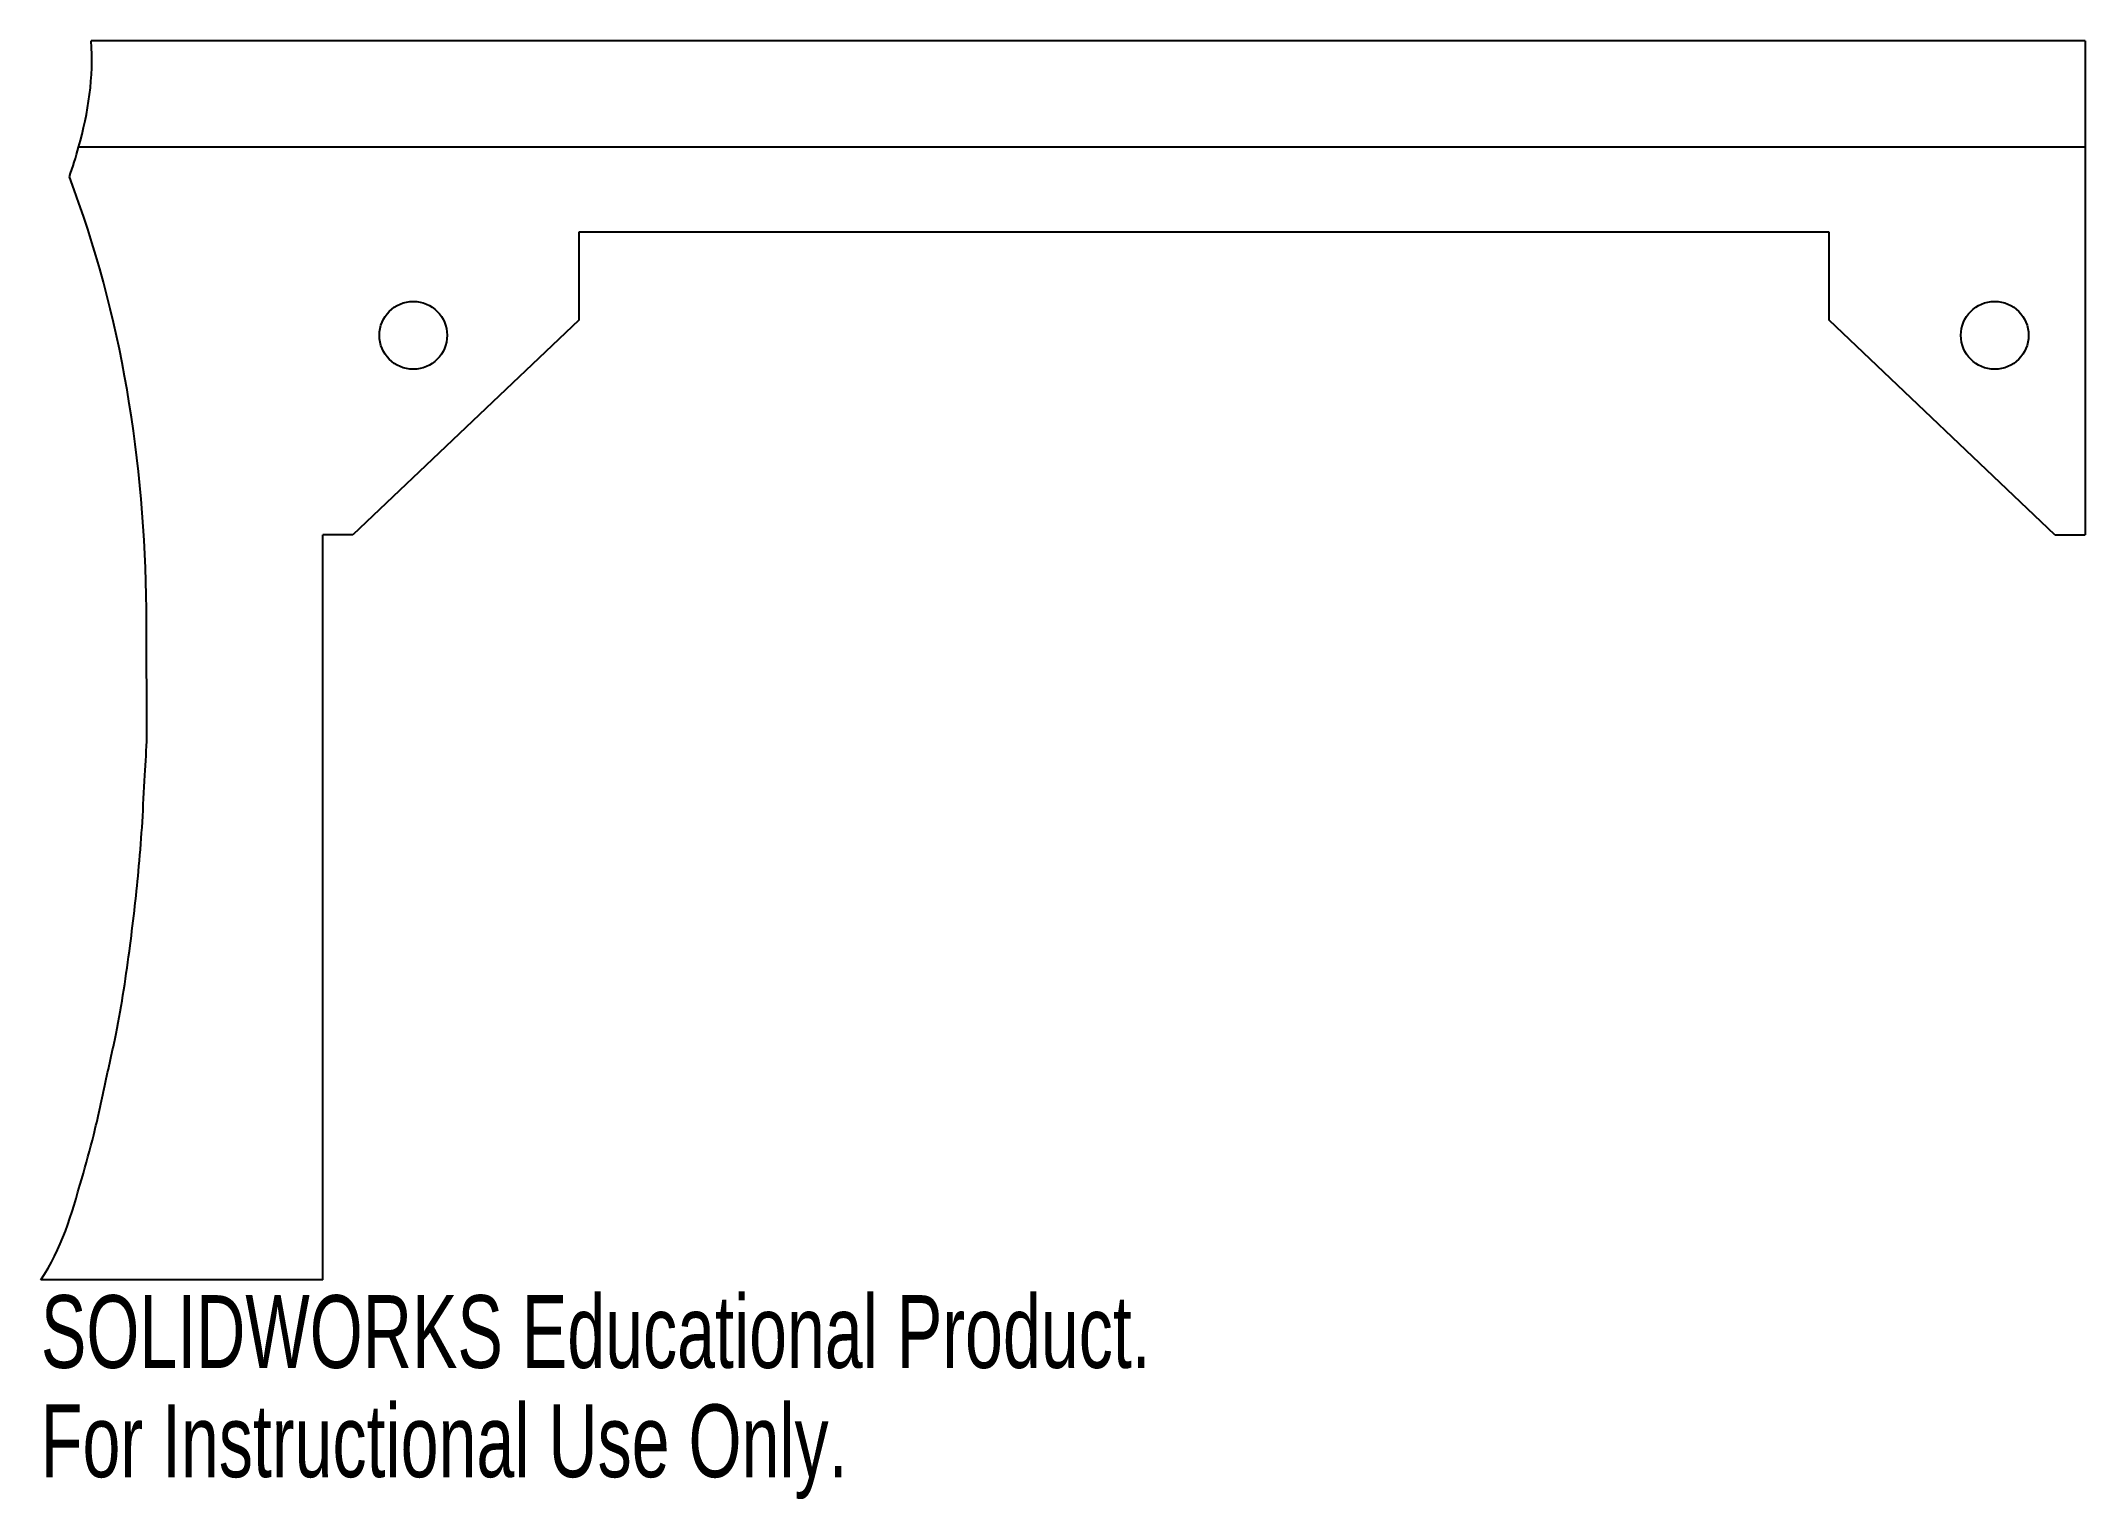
# Model space of a CAD drawing. Header units: inches. Extents: x -5.4 to -0.06, y 15.76 to 19.57.
import ezdxf

# ---------------------------------------------------------------- set-up
doc = ezdxf.new("R2010")
doc.units = ezdxf.units.IN
doc.header["$MEASUREMENT"] = 0
doc.styles.add('SLDTEXTSTYLE0', font='TXT', dxfattribs={"width": 0.7})

msp = doc.modelspace()

# ---------------------------------------------------------------- linework, layer by layer
at = {"color": 7, "linetype": 'Continuous', "lineweight": 25}
for p, q in [((-0.0591, 19.5689), (-5.271, 19.5689)), ((-0.0591, 19.5689), (-0.0591, 18.2776)), ((-0.0591, 19.2913), (-5.3038, 19.2913)), ((-0.7283, 19.0689), (-3.9961, 19.0689)), ((-3.9961, 19.0689), (-3.9961, 18.8386)), ((-0.7283, 18.8386), (-0.7283, 19.0689)), ((-3.9961, 18.8386), (-4.5866, 18.2776)), ((-0.1378, 18.2776), (-0.7283, 18.8386)), ((-4.5866, 18.2776), (-4.6654, 18.2776)), ((-4.6654, 16.3302), (-4.6654, 18.2776)), ((-0.1378, 18.2776), (-0.0591, 18.2776)), ((-4.6654, 16.3302), (-5.4024, 16.3302))]:
    msp.add_line(p, q, dxfattribs=at)
for centre in [(-4.4291, 18.7992), (-0.2953, 18.7992)]:
    msp.add_circle(centre, 0.0886, dxfattribs=at)
for points in [[(-5.3038, 19.2913), (-5.2787, 19.3816), (-5.2635, 19.4748), (-5.271, 19.5689)], [(-5.3279, 19.2132), (-5.3192, 19.239), (-5.3111, 19.265), (-5.3038, 19.2913)]]:
    msp.add_open_spline(points, degree=3, dxfattribs=at)
msp.add_open_spline([(-5.4024, 16.3302), (-5.348, 16.4096), (-5.3109, 16.5413), (-5.2615, 16.7132), (-5.2356, 16.8407), (-5.1974, 17.0042), (-5.169, 17.1959), (-5.148, 17.3807), (-5.1362, 17.5293), (-5.1319, 17.6425), (-5.1247, 17.735), (-5.126, 17.8062), (-5.1254, 17.8593), (-5.1262, 17.9246), (-5.1262, 17.9853), (-5.1262, 18.043), (-5.1287, 18.4543), (-5.1902, 18.8513), (-5.3279, 19.2132)], degree=3, knots=[0, 0, 0, 0, 0.09726, 0.137718, 0.18266, 0.229818, 0.308935, 0.380085, 0.419482, 0.460956, 0.495635, 0.513941, 0.533517, 0.549828, 0.58059, 0.595367, 0.608726, 1, 1, 1, 1], dxfattribs=at)

# ---------------------------------------------------------------- texts
at = {"color": 7, "linetype": 'Continuous', "char_height": 0.1903, "attachment_point": 1, "style": 'SLDTEXTSTYLE0'}
for s, insert in [('SOLIDWORKS Educational Product.', (-5.4024, 16.2901)), ('For Instructional Use Only.', (-5.4024, 16.0046))]:
    msp.add_mtext(s, dxfattribs=dict(at, insert=insert))

doc.saveas('drawing.dxf')
